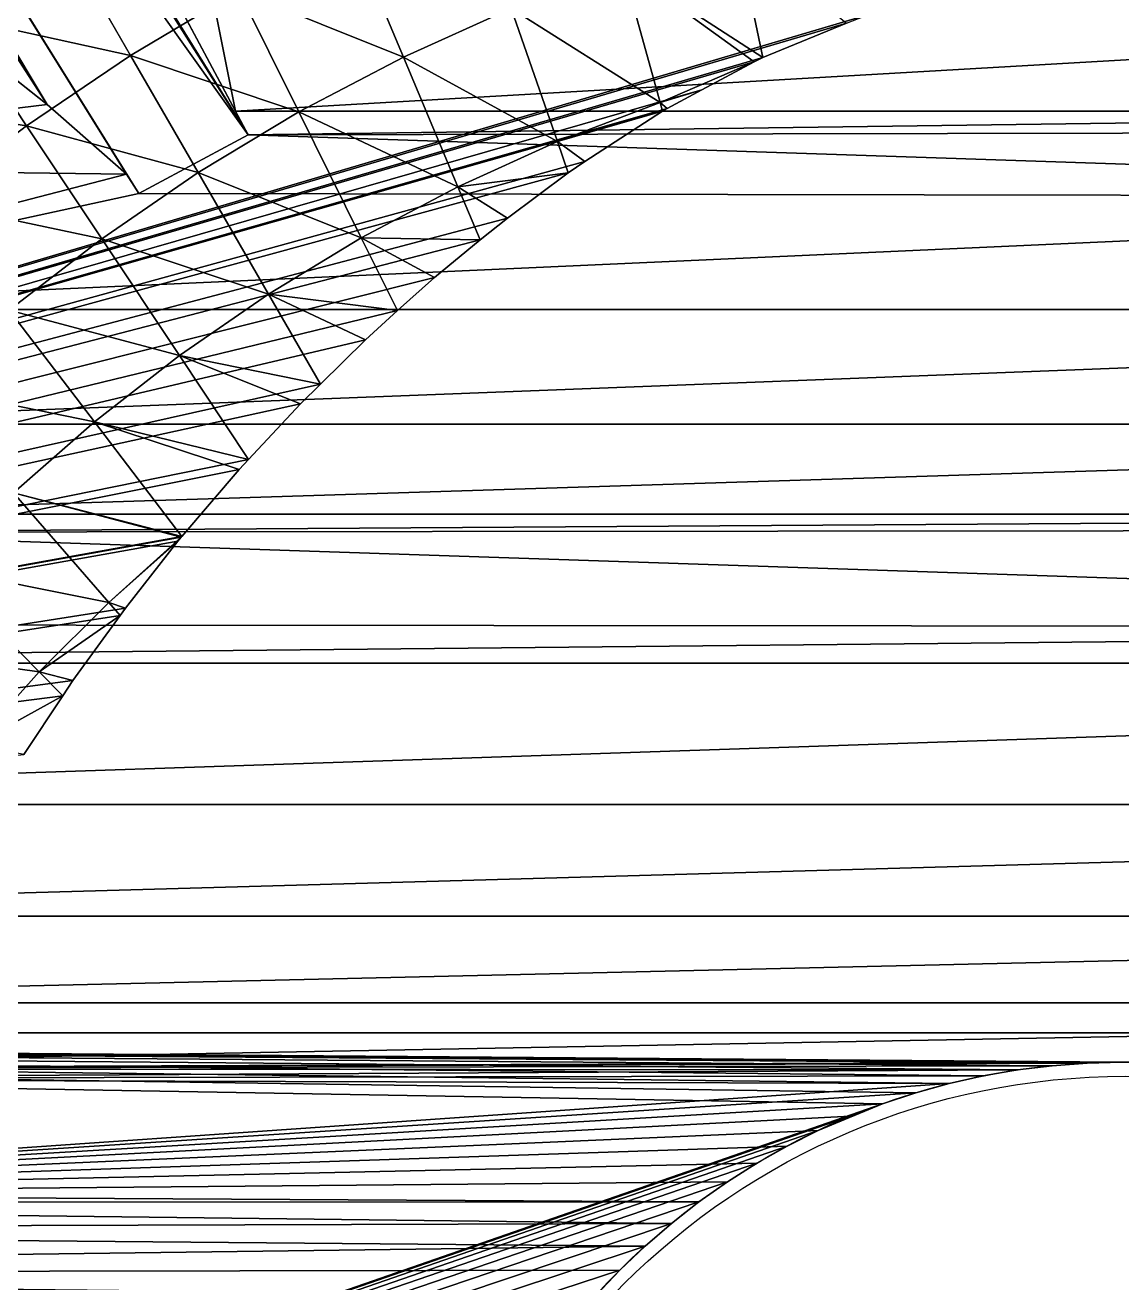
# Model space of a CAD drawing. Extents: x -33.1 to 33.1, y -27.2 to 27.2.
# Drawn here: x -7.41 to 0, y 3.31 to 11.81 of the extents above; entities that cross this region are included whole.
import ezdxf

# ---------------------------------------------------------------- set-up
doc = ezdxf.new("R2010")
doc.units = 0
doc.header["$MEASUREMENT"] = 0
for name, color, linetype in [('ObjLayer', 2, 'Continuous'), ('STL2DXF', 7, 'Continuous'), ('Temp', 7, 'Continuous')]:
    doc.layers.add(name, color=color, linetype=linetype)

msp = doc.modelspace()

# ---------------------------------------------------------------- linework, layer by layer
at = {"layer": 'ObjLayer'}
for p, q in [((-12.0568, 22.5786, 22.7684), (-5.9061, 11.0722, 36.5)), ((-6.6462, 10.6747, 36.5), (-13.6227, 21.8945, 22.6229)), ((-5.9919, 11.2327, 36.5), (-6.1322, 11.9321, 36.5)), ((-1.8616, 11.8268, 4), (-2.4265, 11.5951, 4)), ((-7.9554, 11.822, 36.5), (-7.2642, 11.2786, 36.5)), ((-2.4265, 11.5951, 4), (-2.4862, 11.5653, 4)), ((-2.4862, 11.5653, 4), (-2.8395, 11.3774, 4)), ((-2.8395, 11.3774, 4), (-3.0728, 11.2511, 4)), ((-7.2642, 11.2786, 36.5), (-6.7287, 10.8074, 36.5)), ((-5.9061, 11.0722, 36.5), (-5.9919, 11.2327, 36.5)), ((-3.1053, 11.2323, 4), (-3.6297, 10.8927, 4)), ((-3.0728, 11.2511, 4), (-3.1053, 11.2323, 4)), ((-6.6462, 10.6747, 36.5), (-5.9061, 11.0722, 36.5)), ((-3.6297, 10.8927, 4), (-3.7424, 10.8143, 4)), ((-6.7287, 10.8074, 36.5), (-6.6462, 10.6747, 36.5)), ((-3.7424, 10.8143, 4), (-4.1537, 10.5096, 4)), ((-4.1537, 10.5096, 4), (-4.339, 10.3614, 4)), ((-4.339, 10.3614, 4), (-4.6475, 10.1064, 4)), ((-4.6475, 10.1064, 4), (-4.8968, 9.8834, 4)), ((-4.8968, 9.8834, 4), (-5.1131, 9.687, 4)), ((-5.1131, 9.687, 4), (-5.4176, 9.3872, 4)), ((-5.4176, 9.3872, 4), (-5.5526, 9.2537, 4)), ((-5.5526, 9.2537, 4), (-5.9033, 8.8769, 4)), ((-5.9033, 8.8769, 4), (-5.9673, 8.8082, 4)), ((-5.9673, 8.8082, 4), (-6.3554, 8.3553, 4)), ((-6.3585, 8.3517, 4), (-6.3809, 8.3234, 4)), ((-6.3554, 8.3553, 4), (-6.3585, 8.3517, 4)), ((-6.3809, 8.3234, 4), (-6.7362, 7.8717, 4)), ((-6.7362, 7.8717, 4), (-6.7726, 7.8208, 4)), ((-6.7726, 7.8208, 4), (-7.0912, 7.3812, 4)), ((-7.0912, 7.3812, 4), (-7.159, 7.2784, 4)), ((-7.159, 7.2784, 4), (-7.4236, 6.881, 4)), ((-0.7043, 4.748), (-0.4705, 4.7769)), ((-0.4705, 4.7769), (-0.2355, 4.7942)), ((-0.2355, 4.7942), (0, 4.8)), ((-1.1663, 4.6562), (-0.9364, 4.7078)), ((-0.9364, 4.7078), (-0.7043, 4.748)), ((-1.6171, 4.5194), (-1.3934, 4.5933)), ((-1.3934, 4.5933), (-1.1663, 4.6562)), ((-2.0523, 4.3391), (-1.6171, 4.5194)), ((-2.2627, 4.2332), (-2.0523, 4.3391)), ((-2.4677, 4.1171), (-2.2627, 4.2332)), ((-2.6667, 3.9911), (-2.4677, 4.1171)), ((-2.8594, 3.8554), (-2.6667, 3.9911)), ((-3.0451, 3.7105), (-2.8594, 3.8554)), ((-3.2235, 3.5566), (-3.0451, 3.7105)), ((-3.3941, 3.3941), (-3.2235, 3.5566)), ((-3.5566, 3.2235), (-3.3941, 3.3941))]:
    msp.add_line(p, q, dxfattribs=at)
for centre in [(0, 0), (0.0259, -0.0949)]:
    msp.add_circle(centre, 4.8, dxfattribs=at)
at = {"layer": 'STL2DXF'}
for points in [[(25, 5), (-25, 25), (25, 25)], [(-25, 5, 4), (25, 25, 4), (-25, 25, 4)], [(25, 25, 4), (-25, 5, 4), (-1.7096, 11.8855, 4)], [(-4.8571, 11.5982, 5.1718), (-5.9688, 12.0465, 6.1353), (-5.2103, 12.4414, 6.0252)], [(-4.8571, 11.5982, 5.1718), (-5.2103, 12.4414, 6.0252), (-4.1275, 11.9273, 5.0427)], [(-2.4265, 11.5951, 4), (-3.3759, 12.2111, 4.9112), (-2.6044, 12.4453, 4.7855)], [(-2.4265, 11.5951, 4), (-2.6044, 12.4453, 4.7855), (-1.8616, 11.8268, 4)], [(-6.7008, 11.6098, 6.2335), (-7.8946, 11.8702, 7.1415), (-7.1419, 12.3738, 7.0705)], [(-6.7008, 11.6098, 6.2335), (-7.1419, 12.3738, 7.0705), (-5.9688, 12.0465, 6.1353)], [(-3.1216, 11.2914, 4.0521), (-4.1275, 11.9273, 5.0427), (-3.3759, 12.2111, 4.9112)], [(-3.3759, 12.2111, 4.9112), (-2.4265, 11.5951, 4), (-2.4862, 11.5653, 4)], [(-2.4862, 11.5653, 4), (-3.1216, 11.2914, 4.0521), (-3.3759, 12.2111, 4.9112)], [(-5.5629, 11.2274, 5.2932), (-6.7008, 11.6098, 6.2335), (-5.9688, 12.0465, 6.1353)], [(-5.5629, 11.2274, 5.2932), (-5.9688, 12.0465, 6.1353), (-4.8571, 11.5982, 5.1718)], [(-3.8162, 11.0276, 4.1911), (-4.8571, 11.5982, 5.1718), (-4.1275, 11.9273, 5.0427)], [(-3.8162, 11.0276, 4.1911), (-4.1275, 11.9273, 5.0427), (-3.1216, 11.2914, 4.0521)], [(-1.7096, 11.8855, 4), (-25, 5, 4), (-1.8616, 11.8268, 4)], [(-1.8616, 11.8268, 4), (-25, 5, 4), (-2.4265, 11.5951, 4)], [(-7.4044, 11.1332, 6.3184), (-8.6161, 11.3259, 7.1983), (-7.8946, 11.8702, 7.1415)], [(-7.4044, 11.1332, 6.3184), (-7.8946, 11.8702, 7.1415), (-6.7008, 11.6098, 6.2335)], [(-7.9554, 11.822, 36.5), (-10.7078, 10.859, 36.5), (-7.2642, 11.2786, 36.5)], [(-2.4265, 11.5951, 4), (-25, 5, 4), (-2.4862, 11.5653, 4)], [(-6.2433, 10.8173, 5.4035), (-7.4044, 11.1332, 6.3184), (-6.7008, 11.6098, 6.2335)], [(-6.2433, 10.8173, 5.4035), (-6.7008, 11.6098, 6.2335), (-5.5629, 11.2274, 5.2932)], [(-4.49, 10.7218, 4.3289), (-5.5629, 11.2274, 5.2932), (-4.8571, 11.5982, 5.1718)], [(-4.49, 10.7218, 4.3289), (-4.8571, 11.5982, 5.1718), (-3.8162, 11.0276, 4.1911)], [(-2.4862, 11.5653, 4), (-25, 5, 4), (-2.8395, 11.3774, 4)], [(-3.1216, 11.2914, 4.0521), (-2.4862, 11.5653, 4), (-2.8395, 11.3774, 4)], [(-2.8395, 11.3774, 4), (-25, 5, 4), (-3.0728, 11.2511, 4)], [(-8.0779, 10.6187, 6.3896), (-8.6161, 11.3259, 7.1983), (-7.4044, 11.1332, 6.3184)], [(-3.0728, 11.2511, 4), (-3.1216, 11.2914, 4.0521), (-2.8395, 11.3774, 4)], [(-3.0728, 11.2511, 4), (-25, 5, 4), (-3.1053, 11.2323, 4)], [(-3.1053, 11.2323, 4), (-25, 5, 4), (-3.6297, 10.8927, 4)], [(-7.2642, 11.2786, 36.5), (-10.7078, 10.859, 36.5), (-6.7287, 10.8074, 36.5)], [(-3.1053, 11.2323, 4), (-3.8162, 11.0276, 4.1911), (-3.1216, 11.2914, 4.0521)], [(-3.8162, 11.0276, 4.1911), (-3.1053, 11.2323, 4), (-3.6297, 10.8927, 4)], [(-3.1053, 11.2323, 4), (-3.1216, 11.2914, 4.0521), (-3.0728, 11.2511, 4)], [(-5.1414, 10.3769, 4.4601), (-6.2433, 10.8173, 5.4035), (-5.5629, 11.2274, 5.2932)], [(-5.1414, 10.3769, 4.4601), (-5.5629, 11.2274, 5.2932), (-4.49, 10.7218, 4.3289)], [(-6.8966, 10.3701, 5.5013), (-8.0779, 10.6187, 6.3896), (-7.4044, 11.1332, 6.3184)], [(-6.8966, 10.3701, 5.5013), (-7.4044, 11.1332, 6.3184), (-6.2433, 10.8173, 5.4035)], [(-3.7424, 10.8143, 4), (-4.49, 10.7218, 4.3289), (-3.8162, 11.0276, 4.1911)], [(-3.7424, 10.8143, 4), (-3.8162, 11.0276, 4.1911), (-3.6297, 10.8927, 4)], [(-3.6297, 10.8927, 4), (-25, 5, 4), (-3.7424, 10.8143, 4)], [(-3.7424, 10.8143, 4), (-25, 5, 4), (-4.1537, 10.5096, 4)], [(-6.7287, 10.8074, 36.5), (-10.7078, 10.859, 36.5), (-10.2563, 9.8913, 36.5)], [(-6.7287, 10.8074, 36.5), (-10.2563, 9.8913, 36.5), (-6.6462, 10.6747, 36.5)], [(-5.7688, 9.9956, 4.5813), (-6.8966, 10.3701, 5.5013), (-6.2433, 10.8173, 5.4035)], [(-5.7688, 9.9956, 4.5813), (-6.2433, 10.8173, 5.4035), (-5.1414, 10.3769, 4.4601)], [(-4.49, 10.7218, 4.3289), (-3.7424, 10.8143, 4), (-4.1537, 10.5096, 4)], [(-4.339, 10.3614, 4), (-5.1414, 10.3769, 4.4601), (-4.49, 10.7218, 4.3289)], [(-4.339, 10.3614, 4), (-4.49, 10.7218, 4.3289), (-4.1537, 10.5096, 4)], [(-7.5214, 9.8874, 5.5859), (-8.0779, 10.6187, 6.3896), (-6.8966, 10.3701, 5.5013)], [(-4.1537, 10.5096, 4), (-25, 5, 4), (-4.339, 10.3614, 4)], [(-4.339, 10.3614, 4), (-25, 5, 4), (-4.6475, 10.1064, 4)], [(-6.3709, 9.5798, 4.6907), (-7.5214, 9.8874, 5.5859), (-6.8966, 10.3701, 5.5013)], [(-6.3709, 9.5798, 4.6907), (-6.8966, 10.3701, 5.5013), (-5.7688, 9.9956, 4.5813)], [(-4.8968, 9.8834, 4), (-5.7688, 9.9956, 4.5813), (-5.1414, 10.3769, 4.4601)], [(-4.8968, 9.8834, 4), (-5.1414, 10.3769, 4.4601), (-4.6475, 10.1064, 4)], [(-5.1414, 10.3769, 4.4601), (-4.339, 10.3614, 4), (-4.6475, 10.1064, 4)], [(-4.6475, 10.1064, 4), (-25, 5, 4), (-4.8968, 9.8834, 4)], [(-5.4176, 9.3872, 4), (-6.3709, 9.5798, 4.6907), (-5.7688, 9.9956, 4.5813)], [(-5.4176, 9.3872, 4), (-5.7688, 9.9956, 4.5813), (-5.1131, 9.687, 4)], [(-5.7688, 9.9956, 4.5813), (-4.8968, 9.8834, 4), (-5.1131, 9.687, 4)], [(-4.8968, 9.8834, 4), (-25, 5, 4), (-5.1131, 9.687, 4)], [(-6.9459, 9.1313, 4.7875), (-8.1158, 9.3708, 5.6576), (-7.5214, 9.8874, 5.5859)], [(-6.9459, 9.1313, 4.7875), (-7.5214, 9.8874, 5.5859), (-6.3709, 9.5798, 4.6907)], [(-5.1131, 9.687, 4), (-25, 5, 4), (-5.4176, 9.3872, 4)], [(-5.9033, 8.8769, 4), (-6.9459, 9.1313, 4.7875), (-6.3709, 9.5798, 4.6907)], [(-5.9033, 8.8769, 4), (-6.3709, 9.5798, 4.6907), (-5.5526, 9.2537, 4)], [(-6.3709, 9.5798, 4.6907), (-5.4176, 9.3872, 4), (-5.5526, 9.2537, 4)], [(-5.4176, 9.3872, 4), (-25, 5, 4), (-5.5526, 9.2537, 4)], [(-7.4925, 8.6516, 4.8719), (-8.1158, 9.3708, 5.6576), (-6.9459, 9.1313, 4.7875)], [(-5.5526, 9.2537, 4), (-25, 5, 4), (-5.9033, 8.8769, 4)], [(-6.3554, 8.3553, 4), (-7.4925, 8.6516, 4.8719), (-6.9459, 9.1313, 4.7875)], [(-6.3554, 8.3553, 4), (-6.9459, 9.1313, 4.7875), (-5.9673, 8.8082, 4)], [(-6.9459, 9.1313, 4.7875), (-5.9033, 8.8769, 4), (-5.9673, 8.8082, 4)], [(-5.9033, 8.8769, 4), (-25, 5, 4), (-5.9673, 8.8082, 4)], [(-5.9673, 8.8082, 4), (-25, 5, 4), (-6.3554, 8.3553, 4)], [(-6.8491, 7.909, 4.0897), (-8.0091, 8.1421, 4.9442), (-7.4925, 8.6516, 4.8719)], [(-6.3585, 8.3517, 4), (-6.8491, 7.909, 4.0897), (-7.4925, 8.6516, 4.8719)], [(-7.4925, 8.6516, 4.8719), (-6.3554, 8.3553, 4), (-6.3585, 8.3517, 4)], [(-6.3554, 8.3553, 4), (-25, 5, 4), (-6.3585, 8.3517, 4)], [(-6.3585, 8.3517, 4), (-25, 5, 4), (-6.3809, 8.3234, 4)], [(-6.8491, 7.909, 4.0897), (-6.3585, 8.3517, 4), (-6.3809, 8.3234, 4)], [(-6.3809, 8.3234, 4), (-25, 5, 4), (-6.7362, 7.8717, 4)], [(-6.7362, 7.8717, 4), (-6.8491, 7.909, 4.0897), (-6.3809, 8.3234, 4)], [(-7.3193, 7.4413, 4.1735), (-8.494, 7.6045, 5.0053), (-8.0091, 8.1421, 4.9442)], [(-7.3193, 7.4413, 4.1735), (-8.0091, 8.1421, 4.9442), (-6.8491, 7.909, 4.0897)], [(-6.7362, 7.8717, 4), (-25, 5, 4), (-6.7726, 7.8208, 4)], [(-6.7726, 7.8208, 4), (-7.3193, 7.4413, 4.1735), (-6.8491, 7.909, 4.0897)], [(-6.7726, 7.8208, 4), (-6.8491, 7.909, 4.0897), (-6.7362, 7.8717, 4)], [(-6.7726, 7.8208, 4), (-25, 5, 4), (-7.0912, 7.3812, 4)], [(-7.3193, 7.4413, 4.1735), (-6.7726, 7.8208, 4), (-7.0912, 7.3812, 4)], [(-7.7602, 6.948, 4.2461), (-8.494, 7.6045, 5.0053), (-7.3193, 7.4413, 4.1735)], [(-7.159, 7.2784, 4), (-7.7602, 6.948, 4.2461), (-7.3193, 7.4413, 4.1735)], [(-7.159, 7.2784, 4), (-7.3193, 7.4413, 4.1735), (-7.0912, 7.3812, 4)], [(-7.0912, 7.3812, 4), (-25, 5, 4), (-7.159, 7.2784, 4)], [(-7.159, 7.2784, 4), (-25, 5, 4), (-7.4236, 6.881, 4)], [(-7.7602, 6.948, 4.2461), (-7.159, 7.2784, 4), (-7.4236, 6.881, 4)]]:
    msp.add_3dface(points, dxfattribs=at)
at = {"layer": 'Temp'}
for points in [[(-25, 25), (25, 5), (-25, 5)], [(-5.9919, 11.2327, 36.5), (-12.0938, 22.6478, 22.9262), (-12.0568, 22.5786, 22.7684)], [(-6.1322, 11.9321, 36.5), (-12.0938, 22.6478, 22.9262), (-5.9919, 11.2327, 36.5)], [(-5.9061, 11.0722, 36.5), (-12.0568, 22.5786, 22.7684), (-12.8424, 22.2474, 22.6844)], [(-5.9919, 11.2327, 36.5), (-12.0568, 22.5786, 22.7684), (-5.9061, 11.0722, 36.5)], [(-5.9061, 11.0722, 36.5), (-12.9356, 22.2058, 22.6765), (-13.6227, 21.8945, 22.6229)], [(-5.9061, 11.0722, 36.5), (-12.8424, 22.2474, 22.6844), (-12.9356, 22.2058, 22.6765)], [(-7.2642, 11.2786, 36.5), (-14.1299, 22.1195, 23.4118), (-14.2723, 22.1704, 23.6145)], [(-7.2642, 11.2786, 36.5), (-14.2723, 22.1704, 23.6145), (-7.9554, 11.822, 36.5)], [(-7.2642, 11.2786, 36.5), (-13.8993, 22.037, 23.0836), (-14.1299, 22.1195, 23.4118)], [(-7.2642, 11.2786, 36.5), (-13.6557, 21.9476, 22.7429), (-13.8993, 22.037, 23.0836)], [(-6.7287, 10.8074, 36.5), (-13.6227, 21.8945, 22.6229), (-13.6557, 21.9476, 22.7429)], [(-6.7287, 10.8074, 36.5), (-13.6557, 21.9476, 22.7429), (-7.2642, 11.2786, 36.5)], [(-6.6462, 10.6747, 36.5), (-13.6227, 21.8945, 22.6229), (-6.7287, 10.8074, 36.5)], [(-6.6462, 10.6747, 36.5), (-5.9061, 11.0722, 36.5), (-13.6227, 21.8945, 22.6229)], [(6.1286, 11.9321, 36.5), (-6.1322, 11.9321, 36.5), (-5.9919, 11.2327, 36.5)], [(6.1286, 11.9321, 36.5), (-5.9919, 11.2327, 36.5), (5.9883, 11.2327, 36.5)], [(5.9883, 11.2327, 36.5), (-5.9919, 11.2327, 36.5), (-5.9061, 11.0722, 36.5)], [(5.9883, 11.2327, 36.5), (-5.9061, 11.0722, 36.5), (5.9147, 11.095, 36.5)], [(6.629, 10.6528, 36.5), (-5.9061, 11.0722, 36.5), (-6.6462, 10.6747, 36.5)], [(5.9147, 11.095, 36.5), (-5.9061, 11.0722, 36.5), (6.629, 10.6528, 36.5)], [(-6.6462, 10.6747, 36.5), (-10.2563, 9.8913, 36.5), (6.629, 10.6528, 36.5)], [(10.2527, 9.8913, 36.5), (6.629, 10.6528, 36.5), (-10.2563, 9.8913, 36.5)], [(10.2527, 9.8913, 36.5), (-10.2563, 9.8913, 36.5), (-9.8412, 9.1162, 36.5)], [(10.2527, 9.8913, 36.5), (-9.8412, 9.1162, 36.5), (9.8376, 9.1162, 36.5)], [(9.8376, 9.1162, 36.5), (-9.8412, 9.1162, 36.5), (-9.4702, 8.507, 36.5)], [(9.8376, 9.1162, 36.5), (-9.4702, 8.507, 36.5), (9.4666, 8.507, 36.5)], [(9.4666, 8.507, 36.5), (-9.4702, 8.507, 36.5), (-9.3346, 8.3855, 36.5)], [(9.4666, 8.507, 36.5), (-9.3346, 8.3855, 36.5), (9.3503, 8.4027, 36.5)], [(9.8702, 7.7429, 36.5), (-9.3346, 8.3855, 36.5), (-9.8941, 7.7589, 36.5)], [(9.3503, 8.4027, 36.5), (-9.3346, 8.3855, 36.5), (9.8702, 7.7429, 36.5)], [(-9.8941, 7.7589, 36.5), (-14.6307, 7.4998, 36.5), (9.8702, 7.7429, 36.5)], [(14.6271, 7.4998, 36.5), (9.8702, 7.7429, 36.5), (-14.6307, 7.4998, 36.5)], [(14.6271, 7.4998, 36.5), (-14.6307, 7.4998, 36.5), (-13.7738, 6.5428, 36.5)], [(14.6271, 7.4998, 36.5), (-13.7738, 6.5428, 36.5), (13.7702, 6.5428, 36.5)], [(13.7702, 6.5428, 36.5), (-13.7738, 6.5428, 36.5), (-13.0186, 5.7879, 36.5)], [(13.7702, 6.5428, 36.5), (-13.0186, 5.7879, 36.5), (13.015, 5.7879, 36.5)], [(13.015, 5.7879, 36.5), (-13.0186, 5.7879, 36.5), (-12.3634, 5.2016, 36.5)], [(13.015, 5.7879, 36.5), (-12.3634, 5.2016, 36.5), (12.3598, 5.2016, 36.5)], [(12.3598, 5.2016, 36.5), (-12.3634, 5.2016, 36.5), (-11.8064, 4.756, 36.5)], [(12.3598, 5.2016, 36.5), (-11.8064, 4.756, 36.5), (0, 4.8, 36.5)], [(-25, 5), (0, 4.8), (-29, 5)], [(-29, 5), (-1.6171, 4.5194), (-29, -5)], [(-1.6171, 4.5194), (-29, 5), (-1.3934, 4.5933)], [(-1.3934, 4.5933), (-29, 5), (-1.1663, 4.6562)], [(-1.1663, 4.6562), (-29, 5), (-0.9364, 4.7078)], [(-0.9364, 4.7078), (-29, 5), (-0.7043, 4.748)], [(-0.7043, 4.748), (-29, 5), (-0.4705, 4.7769)], [(-0.4705, 4.7769), (-29, 5), (-0.2355, 4.7942)], [(-0.2355, 4.7942), (-29, 5), (0, 4.8)], [(25, 5), (0, 4.8), (-25, 5)], [(25, 5), (0.2355, 4.7942), (0, 4.8)], [(0, 4.8, 36.5), (-11.8064, 4.756, 36.5), (-0.2355, 4.7942, 36.5)], [(-0.2355, 4.7942, 36.5), (-11.8064, 4.756, 36.5), (-0.4705, 4.7769, 36.5)], [(-0.4705, 4.7769, 36.5), (-11.8064, 4.756, 36.5), (-0.7043, 4.748, 36.5)], [(-0.4705, 4.7769), (-0.7043, 4.748, 36.5), (-0.7043, 4.748)], [(-0.7043, 4.748, 36.5), (-0.4705, 4.7769), (-0.4705, 4.7769, 36.5)], [(-0.2355, 4.7942), (-0.4705, 4.7769, 36.5), (-0.4705, 4.7769)], [(-0.4705, 4.7769, 36.5), (-0.2355, 4.7942), (-0.2355, 4.7942, 36.5)], [(0, 4.8), (-0.2355, 4.7942, 36.5), (-0.2355, 4.7942)], [(-0.2355, 4.7942, 36.5), (0, 4.8), (0, 4.8, 36.5)], [(0.2355, 4.7942), (0, 4.8, 36.5), (0, 4.8)], [(-1.1663, 4.6562, 36.5), (-11.6375, 4.6882, 36.5), (-11.9489, 3.908, 36.5)], [(-0.7043, 4.748, 36.5), (-11.8064, 4.756, 36.5), (-11.6375, 4.6882, 36.5)], [(-0.7043, 4.748, 36.5), (-11.6375, 4.6882, 36.5), (-0.9364, 4.7078, 36.5)], [(-0.9364, 4.7078, 36.5), (-11.6375, 4.6882, 36.5), (-1.1663, 4.6562, 36.5)], [(-0.9364, 4.7078), (-1.1663, 4.6562, 36.5), (-1.1663, 4.6562)], [(-1.1663, 4.6562, 36.5), (-0.9364, 4.7078), (-0.9364, 4.7078, 36.5)], [(-0.7043, 4.748), (-0.9364, 4.7078, 36.5), (-0.9364, 4.7078)], [(-0.9364, 4.7078, 36.5), (-0.7043, 4.748), (-0.7043, 4.748, 36.5)], [(-1.1663, 4.6562, 36.5), (-11.9489, 3.908, 36.5), (-1.3934, 4.5933, 36.5)], [(-1.3934, 4.5933, 36.5), (-11.9489, 3.908, 36.5), (-1.6171, 4.5194, 36.5)], [(-1.3934, 4.5933), (-1.6171, 4.5194, 36.5), (-1.6171, 4.5194)], [(-1.6171, 4.5194, 36.5), (-1.3934, 4.5933), (-1.3934, 4.5933, 36.5)], [(-1.1663, 4.6562), (-1.3934, 4.5933, 36.5), (-1.3934, 4.5933)], [(-1.3934, 4.5933, 36.5), (-1.1663, 4.6562), (-1.1663, 4.6562, 36.5)], [(-29, -5), (-1.6171, 4.5194), (-1.8369, 4.4346)], [(-1.6171, 4.5194, 36.5), (-11.9489, 3.908, 36.5), (-1.8369, 4.4346, 36.5)], [(-1.6171, 4.5194), (-1.8369, 4.4346, 36.5), (-1.8369, 4.4346)], [(-1.8369, 4.4346, 36.5), (-1.6171, 4.5194), (-1.6171, 4.5194, 36.5)], [(-29, -5), (-1.8369, 4.4346), (-2.0523, 4.3391)], [(-1.8369, 4.4346, 36.5), (-11.9489, 3.908, 36.5), (-2.0523, 4.3391, 36.5)], [(-1.8369, 4.4346), (-2.0523, 4.3391, 36.5), (-2.0523, 4.3391)], [(-2.0523, 4.3391, 36.5), (-1.8369, 4.4346), (-1.8369, 4.4346, 36.5)], [(-29, -5), (-2.0523, 4.3391), (-2.2627, 4.2332)], [(-2.0523, 4.3391, 36.5), (-11.9489, 3.908, 36.5), (-2.2627, 4.2332, 36.5)], [(-2.0523, 4.3391), (-2.2627, 4.2332, 36.5), (-2.2627, 4.2332)], [(-2.2627, 4.2332, 36.5), (-2.0523, 4.3391), (-2.0523, 4.3391, 36.5)], [(-29, -5), (-2.2627, 4.2332), (-2.4677, 4.1171)], [(-2.2627, 4.2332, 36.5), (-11.9489, 3.908, 36.5), (-2.4677, 4.1171, 36.5)], [(-2.2627, 4.2332), (-2.4677, 4.1171, 36.5), (-2.4677, 4.1171)], [(-2.4677, 4.1171, 36.5), (-2.2627, 4.2332), (-2.2627, 4.2332, 36.5)], [(-29, -5), (-2.4677, 4.1171), (-2.6667, 3.9911)], [(-2.4677, 4.1171, 36.5), (-11.9489, 3.908, 36.5), (-2.6667, 3.9911, 36.5)], [(-2.4677, 4.1171), (-2.6667, 3.9911, 36.5), (-2.6667, 3.9911)], [(-2.6667, 3.9911, 36.5), (-2.4677, 4.1171), (-2.4677, 4.1171, 36.5)], [(-29, -5), (-2.6667, 3.9911), (-2.8594, 3.8554)], [(-2.6667, 3.9911, 36.5), (-11.9489, 3.908, 36.5), (-2.8594, 3.8554, 36.5)], [(-2.6667, 3.9911), (-2.8594, 3.8554, 36.5), (-2.8594, 3.8554)], [(-2.8594, 3.8554, 36.5), (-2.6667, 3.9911), (-2.6667, 3.9911, 36.5)], [(-29, -5), (-2.8594, 3.8554), (-3.0451, 3.7105)], [(-3.0451, 3.7105, 36.5), (-14.753, 3.8524, 36.5), (-16.0246, 3.6701, 36.5)], [(-11.9489, 3.908, 36.5), (-14.753, 3.8524, 36.5), (-2.8594, 3.8554, 36.5)], [(-2.8594, 3.8554, 36.5), (-14.753, 3.8524, 36.5), (-3.0451, 3.7105, 36.5)], [(-2.8594, 3.8554), (-3.0451, 3.7105, 36.5), (-3.0451, 3.7105)], [(-3.0451, 3.7105, 36.5), (-2.8594, 3.8554), (-2.8594, 3.8554, 36.5)], [(-29, -5), (-3.0451, 3.7105), (-3.2235, 3.5566)], [(-3.2235, 3.5566, 36.5), (-16.0246, 3.6701, 36.5), (-17.5305, 3.3686, 36.5)], [(-3.0451, 3.7105, 36.5), (-16.0246, 3.6701, 36.5), (-3.2235, 3.5566, 36.5)], [(-3.0451, 3.7105), (-3.2235, 3.5566, 36.5), (-3.2235, 3.5566)], [(-3.2235, 3.5566, 36.5), (-3.0451, 3.7105), (-3.0451, 3.7105, 36.5)], [(-29, -5), (-3.2235, 3.5566), (-3.3941, 3.3941)], [(-3.2235, 3.5566, 36.5), (-17.5305, 3.3686, 36.5), (-3.3941, 3.3941, 36.5)], [(-3.2235, 3.5566), (-3.3941, 3.3941, 36.5), (-3.3941, 3.3941)], [(-3.3941, 3.3941, 36.5), (-3.2235, 3.5566), (-3.2235, 3.5566, 36.5)], [(-29, -5), (-3.3941, 3.3941), (-3.5566, 3.2235)], [(-3.5566, 3.2235, 36.5), (-17.5305, 3.3686, 36.5), (-17.6232, 2.8429, 36.5)], [(-3.3941, 3.3941, 36.5), (-17.5305, 3.3686, 36.5), (-3.5566, 3.2235, 36.5)], [(-3.3941, 3.3941), (-3.5566, 3.2235, 36.5), (-3.5566, 3.2235)], [(-3.5566, 3.2235, 36.5), (-3.3941, 3.3941), (-3.3941, 3.3941, 36.5)]]:
    msp.add_3dface(points, dxfattribs=at)

doc.saveas('drawing.dxf')
